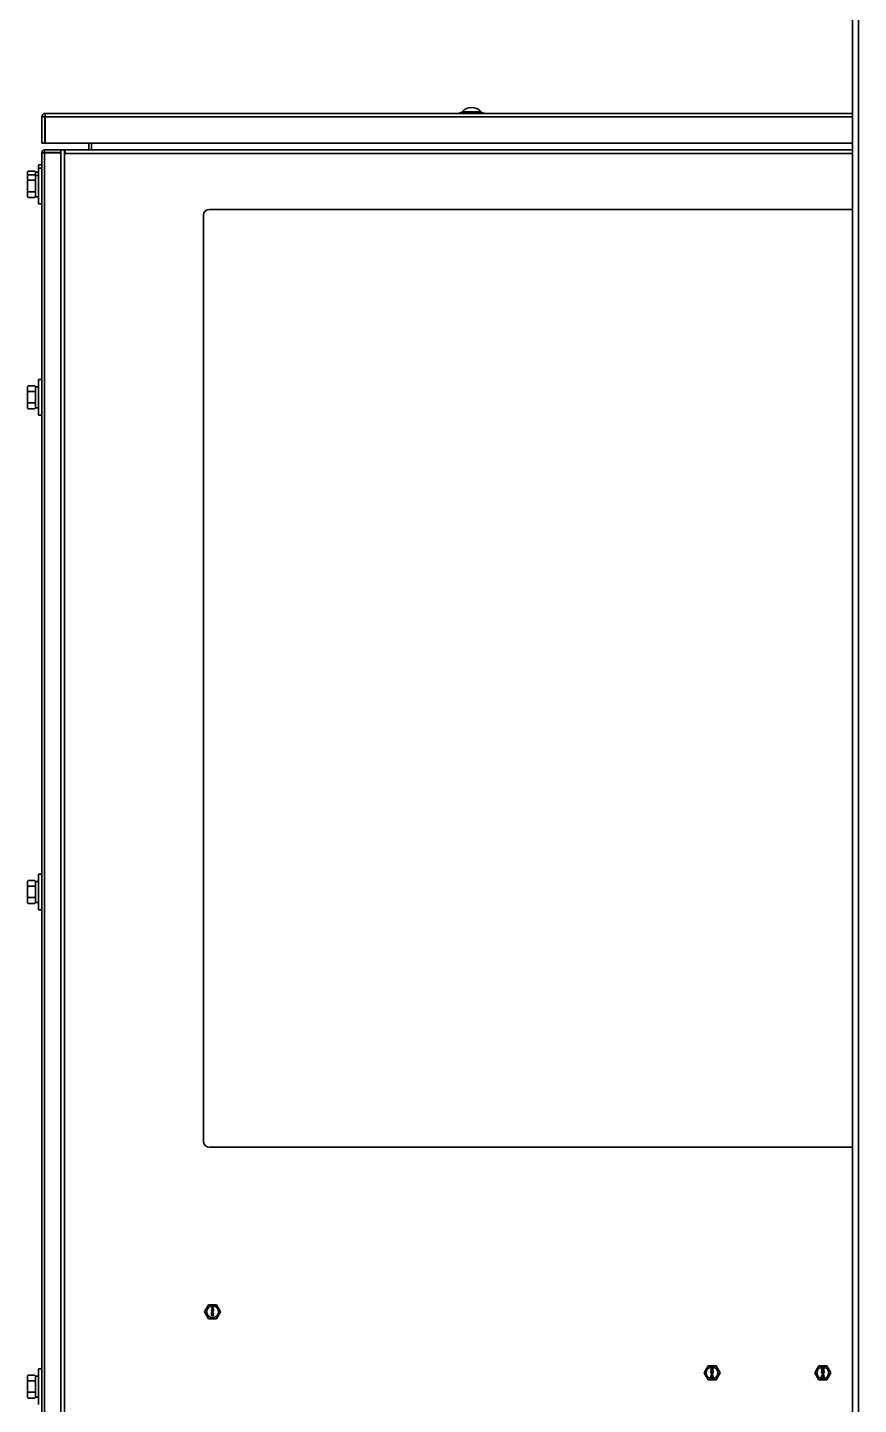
# Model space of a CAD drawing. Header units: millimetres. Extents: x 32496 to 166256, y 3504 to 23939.
# Drawn here: x 101462 to 101882, y 21573 to 22269 of the extents above; entities that cross this region are included whole.
import ezdxf

# ---------------------------------------------------------------- set-up
doc = ezdxf.new("R2010")
doc.units = ezdxf.units.MM
doc.layers.get('0').update_dxf_attribs({"lineweight": 35})

# ---------------------------------------------------------------- blocks, each defined once
blk = doc.blocks.new('8-1250')
at = {"linetype": 'Continuous'}
for p, q in [((1915.87, -32157.29), (1915.87, -34666.29)), ((1918.87, -32157.29), (1918.87, -34666.29)), ((1507.67, -32536.49), (1506.17, -32536.49)), ((1506.17, -32536.49), (1506.17, -32549.79)), ((1507.67, -32536.49), (1507.67, -32549.79)), ((1507.87, -32534.79), (1915.87, -32534.79)), ((1507.87, -32549.79), (1507.87, -32534.79)), ((1915.87, -32536.49), (1507.87, -32536.49)), ((1720.89, -32533.96), (1718.53, -32533.96)), ((1725.85, -32533.96), (1720.89, -32533.96)), ((1728.21, -32533.96), (1725.85, -32533.96)), ((1728.22, -32533.96), (1728.21, -32533.96)), ((1507.67, -32549.79), (1506.17, -32549.79)), ((1515.87, -32553.29), (1507.57, -32553.29)), ((1507.57, -32554.49), (1507.57, -32553.29)), ((1915.87, -32549.79), (1507.87, -32549.79)), ((1515.87, -32553.29), (1915.87, -32553.29)), ((1515.87, -34566.29), (1515.87, -32553.29)), ((1517.57, -32553.29), (1517.57, -34566.29)), ((1518.07, -32553.29), (1518.07, -32554.99)), ((1529.87, -32553.29), (1529.87, -32549.79)), ((1531.37, -32549.79), (1531.37, -32553.29)), ((1506.17, -32554.69), (1515.87, -32554.69)), ((1506.17, -32675.64), (1506.17, -32554.69)), ((1515.87, -32554.49), (1507.57, -32554.49)), ((1507.57, -32554.69), (1507.57, -33566.79)), ((1915.87, -32554.99), (1518.07, -32554.99)), ((1498.97, -32564.32), (1499.24, -32564.04)), ((1498.97, -32564.32), (1498.97, -32566.07)), ((1498.97, -32566.07), (1499.24, -32565.79)), ((1498.97, -32577.01), (1498.97, -32566.07)), ((1499.27, -32564.02), (1499.24, -32564.04)), ((1499.27, -32565.77), (1499.24, -32565.79)), ((1502.67, -32564.02), (1499.27, -32564.02)), ((1502.67, -32565.77), (1499.27, -32565.77)), ((1502.67, -32564.02), (1502.7, -32564.04)), ((1502.67, -32565.77), (1502.7, -32565.79)), ((1502.97, -32564.32), (1502.7, -32564.04)), ((1502.97, -32566.07), (1502.7, -32565.79)), ((1502.97, -32566.09), (1502.97, -32564.32)), ((1504.57, -32564.44), (1502.97, -32564.44)), ((1502.97, -32577.01), (1502.97, -32566.07)), ((1504.57, -32566.19), (1502.97, -32566.19)), ((1506.17, -32560.79), (1504.57, -32560.79)), ((1504.57, -32560.79), (1504.57, -32562.54)), ((1506.17, -32562.54), (1504.57, -32562.54)), ((1504.57, -32562.54), (1504.57, -32580.54)), ((1502.67, -32568.61), (1499.27, -32568.61)), ((1498.97, -32577.01), (1499.24, -32577.28)), ((1502.67, -32574.38), (1499.27, -32574.38)), ((1502.67, -32577.31), (1499.27, -32577.31)), ((1502.97, -32577.01), (1502.7, -32577.28)), ((1504.57, -32576.89), (1502.97, -32576.89)), ((1506.17, -32580.54), (1504.57, -32580.54)), ((1587.87, -33054.29), (1587.87, -32586.29)), ((1590.87, -32583.29), (1915.87, -32583.29)), ((1506.17, -32669.29), (1504.57, -32669.29)), ((1504.57, -32669.29), (1504.57, -32687.29)), ((1498.97, -32672.82), (1499.24, -32672.54)), ((1498.97, -32683.76), (1498.97, -32672.82)), ((1499.27, -32672.52), (1499.24, -32672.54)), ((1502.67, -32672.52), (1499.27, -32672.52)), ((1502.67, -32675.36), (1499.27, -32675.36)), ((1502.67, -32672.52), (1502.7, -32672.54)), ((1502.97, -32672.82), (1502.7, -32672.54)), ((1502.97, -32683.76), (1502.97, -32672.82)), ((1504.57, -32672.94), (1502.97, -32672.94)), ((1506.17, -32680.91), (1506.17, -32675.64)), ((1498.97, -32683.76), (1499.24, -32684.03)), ((1502.67, -32681.13), (1499.27, -32681.13)), ((1502.67, -32684.06), (1499.27, -32684.06)), ((1502.97, -32683.76), (1502.7, -32684.03)), ((1504.57, -32683.64), (1502.97, -32683.64)), ((1506.17, -32925.64), (1506.17, -32680.91)), ((1506.17, -32687.29), (1504.57, -32687.29)), ((1506.17, -32919.29), (1504.57, -32919.29)), ((1504.57, -32919.29), (1504.57, -32937.29)), ((1498.97, -32922.82), (1499.24, -32922.54)), ((1498.97, -32933.76), (1498.97, -32922.82)), ((1499.27, -32922.52), (1499.24, -32922.54)), ((1502.67, -32922.52), (1499.27, -32922.52)), ((1502.67, -32925.36), (1499.27, -32925.36)), ((1502.67, -32922.52), (1502.7, -32922.54)), ((1502.97, -32922.82), (1502.7, -32922.54)), ((1502.97, -32933.76), (1502.97, -32922.82)), ((1504.57, -32922.94), (1502.97, -32922.94)), ((1506.17, -32930.91), (1506.17, -32925.64)), ((1498.97, -32933.76), (1499.24, -32934.03)), ((1502.67, -32931.13), (1499.27, -32931.13)), ((1502.67, -32934.06), (1499.27, -32934.06)), ((1502.97, -32933.76), (1502.7, -32934.03)), ((1504.57, -32933.64), (1502.97, -32933.64)), ((1506.17, -33175.64), (1506.17, -32930.91)), ((1506.17, -32937.29), (1504.57, -32937.29)), ((1915.87, -33057.29), (1590.87, -33057.29)), ((1588.45, -33140.45), (1590.47, -33136.95)), ((1594.51, -33136.95), (1590.47, -33136.95)), ((1594.51, -33136.95), (1596.53, -33140.45)), ((1590.47, -33143.95), (1588.45, -33140.45)), ((1590.47, -33143.95), (1594.51, -33143.95)), ((1591.99, -33138.35), (1592.99, -33138.35)), ((1591.99, -33138.47), (1591.99, -33138.35)), ((1592.78, -33138.47), (1591.99, -33138.47)), ((1592.78, -33138.47), (1591.99, -33138.77)), ((1591.99, -33138.93), (1591.99, -33138.77)), ((1591.99, -33138.93), (1592.78, -33139.22)), ((1591.99, -33139.22), (1592.78, -33139.22)), ((1591.99, -33139.35), (1591.99, -33139.22)), ((1592.99, -33139.35), (1591.99, -33139.35)), ((1592.01, -33139.74), (1591.99, -33139.85)), ((1591.99, -33139.95), (1591.99, -33139.85)), ((1591.99, -33139.95), (1592.01, -33140.06)), ((1591.99, -33140.89), (1592.09, -33140.89)), ((1591.99, -33141.64), (1591.99, -33140.89)), ((1592.09, -33141.64), (1591.99, -33141.64)), ((1592.01, -33142.06), (1591.99, -33142.18)), ((1591.99, -33142.18), (1592.01, -33142.31)), ((1592.07, -33139.64), (1592.01, -33139.74)), ((1592.01, -33140.06), (1592.07, -33140.16)), ((1592.07, -33141.95), (1592.01, -33142.06)), ((1592.01, -33142.31), (1592.07, -33142.41)), ((1592.16, -33139.58), (1592.07, -33139.64)), ((1592.07, -33140.16), (1592.16, -33140.22)), ((1592.14, -33141.89), (1592.07, -33141.95)), ((1592.07, -33142.41), (1592.14, -33142.47)), ((1592.09, -33138.85), (1592.99, -33138.54)), ((1592.99, -33139.16), (1592.09, -33138.85)), ((1592.09, -33139.83), (1592.12, -33139.77)), ((1592.09, -33139.83), (1592.09, -33139.97)), ((1592.12, -33140.04), (1592.09, -33139.97)), ((1592.63, -33141.47), (1592.09, -33140.89)), ((1592.09, -33141.06), (1592.56, -33141.58)), ((1592.09, -33141.06), (1592.09, -33141.64)), ((1592.09, -33142.18), (1592.12, -33142.08)), ((1592.12, -33142.29), (1592.09, -33142.18)), ((1592.12, -33139.77), (1592.16, -33139.7)), ((1592.16, -33140.1), (1592.12, -33140.04)), ((1592.12, -33142.08), (1592.16, -33142.02)), ((1592.16, -33142.35), (1592.12, -33142.29)), ((1592.22, -33141.85), (1592.14, -33141.89)), ((1592.14, -33142.47), (1592.22, -33142.52)), ((1592.26, -33139.54), (1592.16, -33139.58)), ((1592.16, -33139.7), (1592.22, -33139.66)), ((1592.22, -33140.14), (1592.16, -33140.1)), ((1592.16, -33140.22), (1592.26, -33140.27)), ((1592.16, -33142.02), (1592.29, -33141.93)), ((1592.29, -33142.43), (1592.16, -33142.35)), ((1592.22, -33139.66), (1592.29, -33139.64)), ((1592.29, -33140.16), (1592.22, -33140.14)), ((1592.29, -33141.83), (1592.22, -33141.85)), ((1592.22, -33142.52), (1592.29, -33142.54)), ((1592.41, -33139.52), (1592.26, -33139.54)), ((1592.37, -33140.27), (1592.26, -33140.27)), ((1592.35, -33139.64), (1592.29, -33139.64)), ((1592.29, -33140.16), (1592.35, -33140.16)), ((1592.39, -33141.81), (1592.29, -33141.83)), ((1592.29, -33141.93), (1592.41, -33141.91)), ((1592.41, -33142.45), (1592.29, -33142.43)), ((1592.29, -33142.54), (1592.39, -33142.56)), ((1592.31, -33140.56), (1592.46, -33140.56)), ((1592.31, -33140.6), (1592.31, -33140.56)), ((1592.46, -33140.6), (1592.31, -33140.6)), ((1592.35, -33139.64), (1592.41, -33139.66)), ((1592.41, -33140.14), (1592.35, -33140.16)), ((1592.37, -33140.43), (1592.35, -33140.45)), ((1592.35, -33140.45), (1592.46, -33140.56)), ((1592.46, -33140.6), (1592.35, -33140.7)), ((1592.35, -33140.7), (1592.37, -33140.72)), ((1592.37, -33140.27), (1592.48, -33140.22)), ((1592.5, -33140.56), (1592.37, -33140.43)), ((1592.37, -33140.72), (1592.5, -33140.6)), ((1592.39, -33141.81), (1592.58, -33141.81)), ((1592.58, -33142.56), (1592.39, -33142.56)), ((1592.41, -33139.52), (1592.56, -33139.52)), ((1592.41, -33139.66), (1592.46, -33139.7)), ((1592.46, -33140.1), (1592.41, -33140.14)), ((1592.56, -33141.91), (1592.41, -33141.91)), ((1592.41, -33142.45), (1592.56, -33142.45)), ((1592.46, -33139.7), (1592.5, -33139.77)), ((1592.5, -33140.04), (1592.46, -33140.1)), ((1592.48, -33140.22), (1592.54, -33140.16)), ((1592.5, -33139.77), (1592.52, -33139.83)), ((1592.52, -33139.97), (1592.5, -33140.04)), ((1592.63, -33140.43), (1592.5, -33140.56)), ((1592.5, -33140.6), (1592.63, -33140.72)), ((1592.56, -33139.62), (1592.52, -33139.62)), ((1592.61, -33139.74), (1592.52, -33139.62)), ((1592.52, -33139.97), (1592.52, -33139.83)), ((1592.54, -33140.16), (1592.61, -33140.06)), ((1592.54, -33140.56), (1592.65, -33140.45)), ((1592.54, -33140.56), (1592.69, -33140.56)), ((1592.69, -33140.6), (1592.54, -33140.6)), ((1592.65, -33140.7), (1592.54, -33140.6)), ((1592.71, -33139.54), (1592.56, -33139.52)), ((1592.56, -33139.62), (1592.69, -33139.64)), ((1592.56, -33141.58), (1592.63, -33141.62)), ((1592.56, -33141.91), (1592.69, -33141.93)), ((1592.69, -33142.43), (1592.56, -33142.45)), ((1592.69, -33141.83), (1592.58, -33141.81)), ((1592.58, -33142.56), (1592.69, -33142.54)), ((1592.63, -33139.85), (1592.61, -33139.74)), ((1592.61, -33140.06), (1592.63, -33139.95)), ((1592.63, -33139.85), (1592.63, -33139.95)), ((1592.65, -33140.45), (1592.63, -33140.43)), ((1592.63, -33140.72), (1592.65, -33140.7)), ((1592.71, -33141.52), (1592.63, -33141.47)), ((1592.63, -33141.62), (1592.71, -33141.64)), ((1592.69, -33139.64), (1592.75, -33139.66)), ((1592.69, -33140.56), (1592.69, -33140.6)), ((1592.75, -33141.85), (1592.69, -33141.83)), ((1592.69, -33141.93), (1592.82, -33142.02)), ((1592.82, -33142.35), (1592.69, -33142.43)), ((1592.69, -33142.54), (1592.75, -33142.52)), ((1592.82, -33139.58), (1592.71, -33139.54)), ((1592.71, -33141.52), (1592.75, -33141.52)), ((1592.75, -33141.64), (1592.71, -33141.64)), ((1592.75, -33139.66), (1592.82, -33139.7)), ((1592.82, -33140.08), (1592.75, -33140.12)), ((1592.75, -33140.22), (1592.75, -33140.12)), ((1592.75, -33140.22), (1592.82, -33140.2)), ((1592.84, -33140.93), (1592.75, -33140.91)), ((1592.75, -33141.02), (1592.75, -33140.91)), ((1592.75, -33141.02), (1592.82, -33141.06)), ((1592.82, -33141.47), (1592.75, -33141.52)), ((1592.75, -33141.64), (1592.84, -33141.62)), ((1592.84, -33141.89), (1592.75, -33141.85)), ((1592.75, -33142.52), (1592.84, -33142.47)), ((1592.9, -33139.64), (1592.82, -33139.58)), ((1592.82, -33139.7), (1592.86, -33139.77)), ((1592.86, -33140.02), (1592.82, -33140.08)), ((1592.82, -33140.2), (1592.9, -33140.14)), ((1592.82, -33141.06), (1592.86, -33141.12)), ((1592.86, -33141.41), (1592.82, -33141.47)), ((1592.82, -33142.02), (1592.86, -33142.08)), ((1592.86, -33142.29), (1592.82, -33142.35)), ((1592.92, -33141.02), (1592.84, -33140.93)), ((1592.84, -33141.62), (1592.92, -33141.54)), ((1592.9, -33141.95), (1592.84, -33141.89)), ((1592.84, -33142.47), (1592.9, -33142.41)), ((1592.86, -33139.77), (1592.88, -33139.83)), ((1592.88, -33139.95), (1592.86, -33140.02)), ((1592.86, -33141.12), (1592.88, -33141.22)), ((1592.88, -33141.31), (1592.86, -33141.41)), ((1592.86, -33142.08), (1592.88, -33142.18)), ((1592.88, -33142.18), (1592.86, -33142.29)), ((1592.88, -33139.95), (1592.88, -33139.83)), ((1592.88, -33141.31), (1592.88, -33141.22)), ((1592.97, -33139.74), (1592.9, -33139.64)), ((1592.9, -33140.14), (1592.97, -33140.04)), ((1592.97, -33142.06), (1592.9, -33141.95)), ((1592.9, -33142.41), (1592.97, -33142.31)), ((1592.97, -33141.1), (1592.92, -33141.02)), ((1592.92, -33141.54), (1592.97, -33141.45)), ((1592.99, -33139.85), (1592.97, -33139.74)), ((1592.97, -33140.04), (1592.99, -33139.93)), ((1592.99, -33141.24), (1592.97, -33141.1)), ((1592.97, -33141.45), (1592.99, -33141.33)), ((1592.99, -33142.18), (1592.97, -33142.06)), ((1592.97, -33142.31), (1592.99, -33142.18)), ((1592.99, -33138.35), (1592.99, -33138.54)), ((1592.99, -33139.16), (1592.99, -33139.35)), ((1592.99, -33139.85), (1592.99, -33139.93)), ((1592.99, -33141.24), (1592.99, -33141.33)), ((1596.53, -33140.45), (1594.51, -33143.95)), ((1498.97, -33172.82), (1499.24, -33172.54)), ((1499.27, -33172.52), (1499.24, -33172.54)), ((1502.67, -33172.52), (1499.27, -33172.52)), ((1502.67, -33172.52), (1502.7, -33172.54)), ((1502.97, -33172.82), (1502.7, -33172.54)), ((1506.17, -33169.29), (1504.57, -33169.29)), ((1504.57, -33169.29), (1504.57, -33187.29)), ((1840.83, -33171.29), (1842.85, -33167.79)), ((1842.85, -33174.79), (1840.83, -33171.29)), ((1846.89, -33167.79), (1842.85, -33167.79)), ((1844.22, -33169.09), (1845.52, -33169.09)), ((1844.22, -33169.25), (1844.22, -33169.09)), ((1845.25, -33169.25), (1844.22, -33169.25)), ((1845.25, -33169.25), (1844.22, -33169.63)), ((1844.22, -33169.85), (1844.22, -33169.63)), ((1844.22, -33169.85), (1845.25, -33170.23)), ((1844.22, -33170.23), (1845.25, -33170.23)), ((1844.22, -33170.39), (1844.22, -33170.23)), ((1845.52, -33170.39), (1844.22, -33170.39)), ((1844.25, -33170.9), (1844.22, -33171.04)), ((1844.22, -33171.17), (1844.22, -33171.04)), ((1844.22, -33171.17), (1844.25, -33171.31)), ((1844.22, -33172.56), (1845.3, -33172.56)), ((1844.22, -33172.72), (1844.22, -33172.56)), ((1844.33, -33170.77), (1844.25, -33170.9)), ((1844.25, -33171.31), (1844.33, -33171.45)), ((1844.44, -33170.69), (1844.33, -33170.77)), ((1844.33, -33171.45), (1844.44, -33171.53)), ((1844.36, -33169.74), (1845.52, -33169.33)), ((1845.52, -33170.15), (1844.36, -33169.74)), ((1844.36, -33171.01), (1844.39, -33170.93)), ((1844.36, -33171.01), (1844.36, -33171.2)), ((1844.39, -33171.28), (1844.36, -33171.2)), ((1844.39, -33170.93), (1844.44, -33170.85)), ((1844.44, -33171.36), (1844.39, -33171.28)), ((1844.58, -33170.63), (1844.44, -33170.69)), ((1844.44, -33170.85), (1844.53, -33170.8)), ((1844.53, -33171.42), (1844.44, -33171.36)), ((1844.44, -33171.53), (1844.58, -33171.58)), ((1844.53, -33170.8), (1844.61, -33170.77)), ((1844.61, -33171.45), (1844.53, -33171.42)), ((1844.78, -33170.61), (1844.58, -33170.63)), ((1844.72, -33171.58), (1844.58, -33171.58)), ((1844.69, -33170.77), (1844.61, -33170.77)), ((1844.61, -33171.45), (1844.69, -33171.45)), ((1844.64, -33171.96), (1844.83, -33171.96)), ((1844.64, -33172.01), (1844.64, -33171.96)), ((1844.83, -33172.01), (1844.64, -33172.01)), ((1844.69, -33170.77), (1844.78, -33170.8)), ((1844.78, -33171.42), (1844.69, -33171.45)), ((1844.72, -33171.8), (1844.69, -33171.82)), ((1844.69, -33171.82), (1844.83, -33171.96)), ((1844.83, -33172.01), (1844.69, -33172.15)), ((1844.69, -33172.15), (1844.72, -33172.18)), ((1844.72, -33171.58), (1844.86, -33171.53)), ((1844.89, -33171.96), (1844.72, -33171.8)), ((1844.72, -33172.18), (1844.89, -33172.01)), ((1844.78, -33170.61), (1844.97, -33170.61)), ((1844.78, -33170.8), (1844.83, -33170.85)), ((1844.83, -33171.36), (1844.78, -33171.42)), ((1844.83, -33170.85), (1844.89, -33170.93)), ((1844.89, -33171.28), (1844.83, -33171.36)), ((1844.86, -33171.53), (1844.94, -33171.45)), ((1844.89, -33170.93), (1844.91, -33171.01)), ((1844.91, -33171.2), (1844.89, -33171.28)), ((1845.05, -33171.8), (1844.89, -33171.96)), ((1844.89, -33172.01), (1845.05, -33172.18)), ((1844.97, -33170.74), (1844.91, -33170.74)), ((1845.02, -33170.9), (1844.91, -33170.74)), ((1844.91, -33171.2), (1844.91, -33171.01)), ((1844.94, -33171.45), (1845.02, -33171.31)), ((1844.94, -33171.96), (1845.08, -33171.82)), ((1844.94, -33171.96), (1845.14, -33171.96)), ((1845.14, -33172.01), (1844.94, -33172.01)), ((1845.08, -33172.15), (1844.94, -33172.01)), ((1845.16, -33170.63), (1844.97, -33170.61)), ((1844.97, -33170.74), (1845.14, -33170.77)), ((1845.05, -33171.04), (1845.02, -33170.9)), ((1845.02, -33171.31), (1845.05, -33171.17)), ((1845.05, -33171.04), (1845.05, -33171.17)), ((1845.08, -33171.82), (1845.05, -33171.8)), ((1845.05, -33172.18), (1845.08, -33172.15)), ((1845.11, -33172.39), (1845.33, -33172.39)), ((1845.11, -33172.39), (1845.3, -33172.56)), ((1845.14, -33170.77), (1845.22, -33170.8)), ((1845.14, -33171.96), (1845.14, -33172.01)), ((1845.3, -33170.69), (1845.16, -33170.63)), ((1845.22, -33170.8), (1845.3, -33170.85)), ((1845.3, -33171.34), (1845.22, -33171.39)), ((1845.22, -33171.53), (1845.22, -33171.39)), ((1845.22, -33171.53), (1845.3, -33171.5)), ((1845.41, -33170.77), (1845.3, -33170.69)), ((1845.3, -33170.85), (1845.36, -33170.93)), ((1845.36, -33171.26), (1845.3, -33171.34)), ((1845.3, -33171.5), (1845.41, -33171.42)), ((1845.52, -33172.56), (1845.33, -33172.39)), ((1845.36, -33170.93), (1845.38, -33171.01)), ((1845.38, -33171.17), (1845.36, -33171.26)), ((1845.38, -33171.17), (1845.38, -33171.01)), ((1845.49, -33170.9), (1845.41, -33170.77)), ((1845.41, -33171.42), (1845.49, -33171.28)), ((1845.52, -33171.04), (1845.49, -33170.9)), ((1845.49, -33171.28), (1845.52, -33171.15)), ((1845.52, -33169.09), (1845.52, -33169.33)), ((1845.52, -33170.15), (1845.52, -33170.39)), ((1845.52, -33171.04), (1845.52, -33171.15)), ((1845.52, -33172.56), (1845.52, -33172.72)), ((1846.89, -33167.79), (1848.91, -33171.29)), ((1848.91, -33171.29), (1846.89, -33174.79)), ((1896.83, -33171.29), (1898.85, -33167.79)), ((1898.85, -33174.79), (1896.83, -33171.29)), ((1902.89, -33167.79), (1898.85, -33167.79)), ((1900.22, -33169.09), (1901.52, -33169.09)), ((1900.22, -33169.25), (1900.22, -33169.09)), ((1901.25, -33169.25), (1900.22, -33169.25)), ((1901.25, -33169.25), (1900.22, -33169.63)), ((1900.22, -33169.85), (1900.22, -33169.63)), ((1900.22, -33169.85), (1901.25, -33170.23)), ((1900.22, -33170.23), (1901.25, -33170.23)), ((1900.22, -33170.39), (1900.22, -33170.23)), ((1901.52, -33170.39), (1900.22, -33170.39)), ((1900.25, -33170.9), (1900.22, -33171.04)), ((1900.22, -33171.17), (1900.22, -33171.04)), ((1900.22, -33171.17), (1900.25, -33171.31)), ((1900.22, -33172.56), (1901.3, -33172.56)), ((1900.22, -33172.72), (1900.22, -33172.56)), ((1900.33, -33170.77), (1900.25, -33170.9)), ((1900.25, -33171.31), (1900.33, -33171.45)), ((1900.44, -33170.69), (1900.33, -33170.77)), ((1900.33, -33171.45), (1900.44, -33171.53)), ((1900.36, -33169.74), (1901.52, -33169.33)), ((1901.52, -33170.15), (1900.36, -33169.74)), ((1900.36, -33171.01), (1900.39, -33170.93)), ((1900.36, -33171.01), (1900.36, -33171.2)), ((1900.39, -33171.28), (1900.36, -33171.2)), ((1900.39, -33170.93), (1900.44, -33170.85)), ((1900.44, -33171.36), (1900.39, -33171.28)), ((1900.58, -33170.63), (1900.44, -33170.69)), ((1900.44, -33170.85), (1900.53, -33170.8)), ((1900.53, -33171.42), (1900.44, -33171.36)), ((1900.44, -33171.53), (1900.58, -33171.58)), ((1900.53, -33170.8), (1900.61, -33170.77)), ((1900.61, -33171.45), (1900.53, -33171.42)), ((1900.78, -33170.61), (1900.58, -33170.63)), ((1900.72, -33171.58), (1900.58, -33171.58)), ((1900.69, -33170.77), (1900.61, -33170.77)), ((1900.61, -33171.45), (1900.69, -33171.45)), ((1900.64, -33171.96), (1900.83, -33171.96)), ((1900.64, -33172.01), (1900.64, -33171.96)), ((1900.83, -33172.01), (1900.64, -33172.01)), ((1900.69, -33170.77), (1900.78, -33170.8)), ((1900.78, -33171.42), (1900.69, -33171.45)), ((1900.72, -33171.8), (1900.69, -33171.82)), ((1900.69, -33171.82), (1900.83, -33171.96)), ((1900.83, -33172.01), (1900.69, -33172.15)), ((1900.69, -33172.15), (1900.72, -33172.18)), ((1900.72, -33171.58), (1900.86, -33171.53)), ((1900.89, -33171.96), (1900.72, -33171.8)), ((1900.72, -33172.18), (1900.89, -33172.01)), ((1900.78, -33170.61), (1900.97, -33170.61)), ((1900.78, -33170.8), (1900.83, -33170.85)), ((1900.83, -33171.36), (1900.78, -33171.42)), ((1900.83, -33170.85), (1900.89, -33170.93)), ((1900.89, -33171.28), (1900.83, -33171.36)), ((1900.86, -33171.53), (1900.94, -33171.45)), ((1900.89, -33170.93), (1900.91, -33171.01)), ((1900.91, -33171.2), (1900.89, -33171.28)), ((1901.05, -33171.8), (1900.89, -33171.96)), ((1900.89, -33172.01), (1901.05, -33172.18)), ((1900.97, -33170.74), (1900.91, -33170.74)), ((1901.02, -33170.9), (1900.91, -33170.74)), ((1900.91, -33171.2), (1900.91, -33171.01)), ((1900.94, -33171.45), (1901.02, -33171.31)), ((1900.94, -33171.96), (1901.08, -33171.82)), ((1900.94, -33171.96), (1901.14, -33171.96)), ((1901.14, -33172.01), (1900.94, -33172.01)), ((1901.08, -33172.15), (1900.94, -33172.01)), ((1901.16, -33170.63), (1900.97, -33170.61)), ((1900.97, -33170.74), (1901.14, -33170.77)), ((1901.05, -33171.04), (1901.02, -33170.9)), ((1901.02, -33171.31), (1901.05, -33171.17)), ((1901.05, -33171.04), (1901.05, -33171.17)), ((1901.08, -33171.82), (1901.05, -33171.8)), ((1901.05, -33172.18), (1901.08, -33172.15)), ((1901.11, -33172.39), (1901.33, -33172.39)), ((1901.11, -33172.39), (1901.3, -33172.56)), ((1901.14, -33170.77), (1901.22, -33170.8)), ((1901.14, -33171.96), (1901.14, -33172.01)), ((1901.3, -33170.69), (1901.16, -33170.63)), ((1901.22, -33170.8), (1901.3, -33170.85)), ((1901.3, -33171.34), (1901.22, -33171.39)), ((1901.22, -33171.53), (1901.22, -33171.39)), ((1901.22, -33171.53), (1901.3, -33171.5)), ((1901.41, -33170.77), (1901.3, -33170.69)), ((1901.3, -33170.85), (1901.36, -33170.93)), ((1901.36, -33171.26), (1901.3, -33171.34)), ((1901.3, -33171.5), (1901.41, -33171.42)), ((1901.52, -33172.56), (1901.33, -33172.39)), ((1901.36, -33170.93), (1901.38, -33171.01)), ((1901.38, -33171.17), (1901.36, -33171.26)), ((1901.38, -33171.17), (1901.38, -33171.01)), ((1901.49, -33170.9), (1901.41, -33170.77)), ((1901.41, -33171.42), (1901.49, -33171.28)), ((1901.52, -33171.04), (1901.49, -33170.9)), ((1901.49, -33171.28), (1901.52, -33171.15)), ((1901.52, -33169.09), (1901.52, -33169.33)), ((1901.52, -33170.15), (1901.52, -33170.39)), ((1901.52, -33171.04), (1901.52, -33171.15)), ((1901.52, -33172.56), (1901.52, -33172.72)), ((1902.89, -33167.79), (1904.91, -33171.29)), ((1904.91, -33171.29), (1902.89, -33174.79)), ((1498.97, -33183.76), (1498.97, -33172.82)), ((1502.67, -33175.36), (1499.27, -33175.36)), ((1502.97, -33183.76), (1502.97, -33172.82)), ((1504.57, -33172.94), (1502.97, -33172.94)), ((1506.17, -33180.91), (1506.17, -33175.64)), ((1842.85, -33174.79), (1846.89, -33174.79)), ((1845.52, -33172.72), (1844.22, -33172.72)), ((1844.22, -33172.93), (1844.36, -33172.93)), ((1844.22, -33173.91), (1844.22, -33172.93)), ((1844.36, -33173.91), (1844.22, -33173.91)), ((1845.05, -33173.69), (1844.36, -33172.93)), ((1844.36, -33173.15), (1844.97, -33173.83)), ((1844.36, -33173.15), (1844.36, -33173.91)), ((1844.97, -33173.83), (1845.05, -33173.88)), ((1845.16, -33173.75), (1845.05, -33173.69)), ((1845.05, -33173.88), (1845.16, -33173.91)), ((1845.16, -33173.75), (1845.22, -33173.75)), ((1845.22, -33173.91), (1845.16, -33173.91)), ((1845.33, -33172.99), (1845.22, -33172.96)), ((1845.22, -33173.1), (1845.22, -33172.96)), ((1845.22, -33173.1), (1845.3, -33173.15)), ((1845.3, -33173.69), (1845.22, -33173.75)), ((1845.22, -33173.91), (1845.33, -33173.88)), ((1845.3, -33173.15), (1845.36, -33173.23)), ((1845.36, -33173.61), (1845.3, -33173.69)), ((1845.44, -33173.1), (1845.33, -33172.99)), ((1845.33, -33173.88), (1845.44, -33173.77)), ((1845.36, -33173.23), (1845.38, -33173.37)), ((1845.38, -33173.48), (1845.36, -33173.61)), ((1845.38, -33173.48), (1845.38, -33173.37)), ((1845.49, -33173.21), (1845.44, -33173.1)), ((1845.44, -33173.77), (1845.49, -33173.67)), ((1845.52, -33173.4), (1845.49, -33173.21)), ((1845.49, -33173.67), (1845.52, -33173.5)), ((1845.52, -33173.4), (1845.52, -33173.5)), ((1898.85, -33174.79), (1902.89, -33174.79)), ((1901.52, -33172.72), (1900.22, -33172.72)), ((1900.22, -33172.93), (1900.36, -33172.93)), ((1900.22, -33173.91), (1900.22, -33172.93)), ((1900.36, -33173.91), (1900.22, -33173.91)), ((1901.05, -33173.69), (1900.36, -33172.93)), ((1900.36, -33173.15), (1900.97, -33173.83)), ((1900.36, -33173.15), (1900.36, -33173.91)), ((1900.97, -33173.83), (1901.05, -33173.88)), ((1901.16, -33173.75), (1901.05, -33173.69)), ((1901.05, -33173.88), (1901.16, -33173.91)), ((1901.16, -33173.75), (1901.22, -33173.75)), ((1901.22, -33173.91), (1901.16, -33173.91)), ((1901.33, -33172.99), (1901.22, -33172.96)), ((1901.22, -33173.1), (1901.22, -33172.96)), ((1901.22, -33173.1), (1901.3, -33173.15)), ((1901.3, -33173.69), (1901.22, -33173.75)), ((1901.22, -33173.91), (1901.33, -33173.88)), ((1901.3, -33173.15), (1901.36, -33173.23)), ((1901.36, -33173.61), (1901.3, -33173.69)), ((1901.44, -33173.1), (1901.33, -33172.99)), ((1901.33, -33173.88), (1901.44, -33173.77)), ((1901.36, -33173.23), (1901.38, -33173.37)), ((1901.38, -33173.48), (1901.36, -33173.61)), ((1901.38, -33173.48), (1901.38, -33173.37)), ((1901.49, -33173.21), (1901.44, -33173.1)), ((1901.44, -33173.77), (1901.49, -33173.67)), ((1901.52, -33173.4), (1901.49, -33173.21)), ((1901.49, -33173.67), (1901.52, -33173.5)), ((1901.52, -33173.4), (1901.52, -33173.5)), ((1498.97, -33183.76), (1499.24, -33184.03)), ((1502.67, -33181.13), (1499.27, -33181.13)), ((1502.67, -33184.06), (1499.27, -33184.06)), ((1502.97, -33183.76), (1502.7, -33184.03)), ((1504.57, -33183.64), (1502.97, -33183.64)), ((1506.17, -33425.64), (1506.17, -33180.91))]:
    blk.add_line(p, q, dxfattribs=at)
for centre in [(1592.49, -33140.45), (1844.87, -33171.29), (1900.87, -33171.29)]:
    blk.add_circle(centre, 3, dxfattribs=at)
for centre, radius, start, end in [((1723.37, -32538.29), 6.5, 41.81031, 138.18969), ((1507.87, -32536.49), 1.7, 90, 180), ((1507.87, -32536.49), 0.2, 90, 180), ((1716.66, -32532.29), 2.5, 270, 318.18969), ((1730.08, -32532.29), 2.5, 221.81031, 270), ((1507.57, -32554.69), 1.4, 90, 180), ((1507.57, -32554.69), 0.2, 90, 180), ((1501.79, -32574.72), 3.61, 218.71028, 219.13391), ((1503.11, -32573.53), 5.39, 224.12457, 224.56524), ((1498.84, -32573.53), 5.38, 315.43477, 315.87545), ((1500.16, -32574.72), 3.61, 320.8641, 321.28972), ((1590.87, -32586.29), 3, 90, 180), ((1501.79, -32681.47), 3.61, 218.71028, 219.13391), ((1503.11, -32680.28), 5.39, 224.12457, 224.56524), ((1498.84, -32680.28), 5.38, 315.43477, 315.87545), ((1500.16, -32681.47), 3.61, 320.8641, 321.28972), ((1501.79, -32931.47), 3.61, 218.71028, 219.13391), ((1503.11, -32930.28), 5.39, 224.12457, 224.56524), ((1498.84, -32930.28), 5.38, 315.43477, 315.87545), ((1500.16, -32931.47), 3.61, 320.8641, 321.28972), ((1590.87, -33054.29), 3, 180, 270), ((1501.79, -33181.47), 3.61, 218.71028, 219.13391), ((1503.11, -33180.28), 5.39, 224.12457, 224.56524), ((1498.84, -33180.28), 5.38, 315.43477, 315.87545), ((1500.16, -33181.47), 3.61, 320.8641, 321.28972)]:
    blk.add_arc(centre, radius, start, end, dxfattribs=at)
for points, knots in [([(1499.24, -32564.04), (1499.22, -32564.07), (1499.13, -32564.16), (1499.04, -32564.26), (1498.97, -32564.34)], [0, 0, 0, 0, 0.255063, 1, 1, 1, 1]), ([(1499.24, -32565.79), (1499.22, -32565.82), (1499.13, -32565.91), (1499.04, -32566.01), (1498.97, -32566.09)], [0, 0, 0, 0, 0.255063, 1, 1, 1, 1]), ([(1502.7, -32564.04), (1502.73, -32564.07), (1502.82, -32564.16), (1502.91, -32564.26), (1502.97, -32564.34)], [0, 0, 0, 0, 0.255062, 1, 1, 1, 1]), ([(1502.7, -32565.79), (1502.73, -32565.82), (1502.82, -32565.91), (1502.91, -32566.01), (1502.97, -32566.09)], [0, 0, 0, 0, 0.255062, 1, 1, 1, 1]), ([(1498.97, -32568.28), (1499, -32568.31), (1499.09, -32568.42), (1499.19, -32568.53), (1499.27, -32568.61)], [0, 0, 0, 0, 0.244408, 1, 1, 1, 1]), ([(1502.97, -32568.28), (1502.95, -32568.31), (1502.85, -32568.42), (1502.75, -32568.53), (1502.67, -32568.61)], [0, 0, 0, 0, 0.244408, 1, 1, 1, 1]), ([(1499.27, -32574.38), (1499.25, -32574.41), (1499.14, -32574.52), (1499.04, -32574.63), (1498.97, -32574.72)], [0, 0, 0, 0, 0.255212, 1, 1, 1, 1]), ([(1498.99, -32577), (1499.01, -32577.02), (1499.09, -32577.12), (1499.18, -32577.21), (1499.24, -32577.28)], [0, 0, 0, 0, 0.245496, 1, 1, 1, 1]), ([(1502.67, -32574.38), (1502.7, -32574.41), (1502.8, -32574.52), (1502.9, -32574.63), (1502.97, -32574.72)], [0, 0, 0, 0, 0.255211, 1, 1, 1, 1]), ([(1502.96, -32577), (1502.94, -32577.02), (1502.85, -32577.12), (1502.77, -32577.21), (1502.7, -32577.28)], [0, 0, 0, 0, 0.245497, 1, 1, 1, 1]), ([(1499.24, -32672.54), (1499.22, -32672.57), (1499.13, -32672.66), (1499.04, -32672.76), (1498.97, -32672.84)], [0, 0, 0, 0, 0.255063, 1, 1, 1, 1]), ([(1498.97, -32675.03), (1499, -32675.06), (1499.09, -32675.17), (1499.19, -32675.28), (1499.27, -32675.36)], [0, 0, 0, 0, 0.244408, 1, 1, 1, 1]), ([(1502.97, -32675.03), (1502.95, -32675.06), (1502.85, -32675.17), (1502.75, -32675.28), (1502.67, -32675.36)], [0, 0, 0, 0, 0.244408, 1, 1, 1, 1]), ([(1502.7, -32672.54), (1502.73, -32672.57), (1502.82, -32672.66), (1502.91, -32672.76), (1502.97, -32672.84)], [0, 0, 0, 0, 0.255062, 1, 1, 1, 1]), ([(1499.27, -32681.13), (1499.25, -32681.16), (1499.14, -32681.27), (1499.04, -32681.38), (1498.97, -32681.47)], [0, 0, 0, 0, 0.255212, 1, 1, 1, 1]), ([(1498.99, -32683.75), (1499.01, -32683.77), (1499.09, -32683.87), (1499.18, -32683.96), (1499.24, -32684.03)], [0, 0, 0, 0, 0.245496, 1, 1, 1, 1]), ([(1502.67, -32681.13), (1502.7, -32681.16), (1502.8, -32681.27), (1502.9, -32681.38), (1502.97, -32681.47)], [0, 0, 0, 0, 0.255211, 1, 1, 1, 1]), ([(1502.96, -32683.75), (1502.94, -32683.77), (1502.85, -32683.87), (1502.77, -32683.96), (1502.7, -32684.03)], [0, 0, 0, 0, 0.245497, 1, 1, 1, 1]), ([(1499.24, -32922.54), (1499.22, -32922.57), (1499.13, -32922.66), (1499.04, -32922.76), (1498.97, -32922.84)], [0, 0, 0, 0, 0.255063, 1, 1, 1, 1]), ([(1498.97, -32925.03), (1499, -32925.06), (1499.09, -32925.17), (1499.19, -32925.28), (1499.27, -32925.36)], [0, 0, 0, 0, 0.244408, 1, 1, 1, 1]), ([(1502.97, -32925.03), (1502.95, -32925.06), (1502.85, -32925.17), (1502.75, -32925.28), (1502.67, -32925.36)], [0, 0, 0, 0, 0.244408, 1, 1, 1, 1]), ([(1502.7, -32922.54), (1502.73, -32922.57), (1502.82, -32922.66), (1502.91, -32922.76), (1502.97, -32922.84)], [0, 0, 0, 0, 0.255062, 1, 1, 1, 1]), ([(1499.27, -32931.13), (1499.25, -32931.16), (1499.14, -32931.27), (1499.04, -32931.38), (1498.97, -32931.47)], [0, 0, 0, 0, 0.255212, 1, 1, 1, 1]), ([(1498.99, -32933.75), (1499.01, -32933.77), (1499.09, -32933.87), (1499.18, -32933.96), (1499.24, -32934.03)], [0, 0, 0, 0, 0.245496, 1, 1, 1, 1]), ([(1502.67, -32931.13), (1502.7, -32931.16), (1502.8, -32931.27), (1502.9, -32931.38), (1502.97, -32931.47)], [0, 0, 0, 0, 0.255211, 1, 1, 1, 1]), ([(1502.96, -32933.75), (1502.94, -32933.77), (1502.85, -32933.87), (1502.77, -32933.96), (1502.7, -32934.03)], [0, 0, 0, 0, 0.245497, 1, 1, 1, 1]), ([(1499.24, -33172.54), (1499.22, -33172.57), (1499.13, -33172.66), (1499.04, -33172.76), (1498.97, -33172.84)], [0, 0, 0, 0, 0.255063, 1, 1, 1, 1]), ([(1502.7, -33172.54), (1502.73, -33172.57), (1502.82, -33172.66), (1502.91, -33172.76), (1502.97, -33172.84)], [0, 0, 0, 0, 0.255062, 1, 1, 1, 1]), ([(1498.97, -33175.03), (1499, -33175.06), (1499.09, -33175.17), (1499.19, -33175.28), (1499.27, -33175.36)], [0, 0, 0, 0, 0.244408, 1, 1, 1, 1]), ([(1502.97, -33175.03), (1502.95, -33175.06), (1502.85, -33175.17), (1502.75, -33175.28), (1502.67, -33175.36)], [0, 0, 0, 0, 0.244408, 1, 1, 1, 1]), ([(1499.27, -33181.13), (1499.25, -33181.16), (1499.14, -33181.27), (1499.04, -33181.38), (1498.97, -33181.47)], [0, 0, 0, 0, 0.255212, 1, 1, 1, 1]), ([(1498.99, -33183.75), (1499.01, -33183.77), (1499.09, -33183.87), (1499.18, -33183.96), (1499.24, -33184.03)], [0, 0, 0, 0, 0.245496, 1, 1, 1, 1]), ([(1502.67, -33181.13), (1502.7, -33181.16), (1502.8, -33181.27), (1502.9, -33181.38), (1502.97, -33181.47)], [0, 0, 0, 0, 0.255211, 1, 1, 1, 1]), ([(1502.96, -33183.75), (1502.94, -33183.77), (1502.85, -33183.87), (1502.77, -33183.96), (1502.7, -33184.03)], [0, 0, 0, 0, 0.245497, 1, 1, 1, 1])]:
    blk.add_open_spline(points, degree=3, knots=knots, dxfattribs=at)
for points in [[(1499.27, -32568.61), (1499.16, -32568.82), (1499.06, -32569.04), (1498.97, -32569.27)], [(1498.97, -32573.72), (1499.06, -32573.95), (1499.16, -32574.17), (1499.27, -32574.38)], [(1502.67, -32568.61), (1502.78, -32568.82), (1502.88, -32569.04), (1502.97, -32569.27)], [(1502.97, -32573.72), (1502.88, -32573.95), (1502.78, -32574.17), (1502.67, -32574.38)], [(1499.27, -32675.36), (1499.16, -32675.57), (1499.06, -32675.79), (1498.97, -32676.02)], [(1502.67, -32675.36), (1502.78, -32675.57), (1502.88, -32675.79), (1502.97, -32676.02)], [(1498.97, -32680.47), (1499.06, -32680.7), (1499.16, -32680.92), (1499.27, -32681.13)], [(1502.97, -32680.47), (1502.88, -32680.7), (1502.78, -32680.92), (1502.67, -32681.13)], [(1499.27, -32925.36), (1499.16, -32925.57), (1499.06, -32925.79), (1498.97, -32926.02)], [(1502.67, -32925.36), (1502.78, -32925.57), (1502.88, -32925.79), (1502.97, -32926.02)], [(1498.97, -32930.47), (1499.06, -32930.7), (1499.16, -32930.92), (1499.27, -32931.13)], [(1502.97, -32930.47), (1502.88, -32930.7), (1502.78, -32930.92), (1502.67, -32931.13)], [(1499.27, -33175.36), (1499.16, -33175.57), (1499.06, -33175.79), (1498.97, -33176.02)], [(1502.67, -33175.36), (1502.78, -33175.57), (1502.88, -33175.79), (1502.97, -33176.02)], [(1498.97, -33180.47), (1499.06, -33180.7), (1499.16, -33180.92), (1499.27, -33181.13)], [(1502.97, -33180.47), (1502.88, -33180.7), (1502.78, -33180.92), (1502.67, -33181.13)]]:
    blk.add_open_spline(points, degree=3, dxfattribs=at)

msp = doc.modelspace()

# ---------------------------------------------------------------- block references
at = {"color": 6}
msp.add_blockref('8-1250', (99962.893, 54760.291), dxfattribs=at)

doc.saveas('drawing.dxf')
